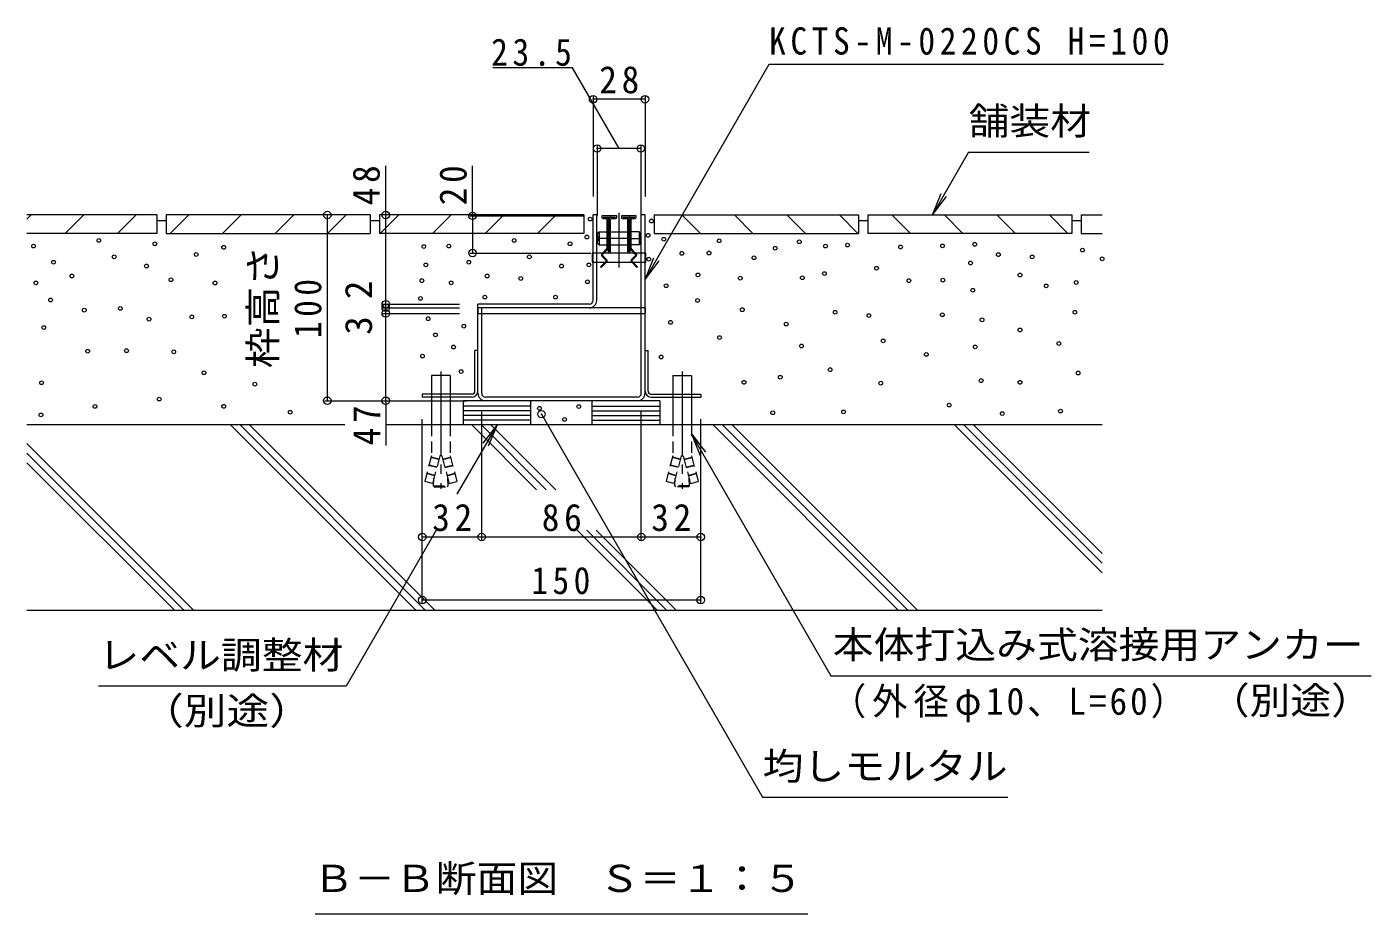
# Model space of a CAD drawing. Units: millimetres at full size, sheet at 1:5; some dimension numbers follow another scale. Extents: x -1355 to 1942, y -1375 to 1322.
# Drawn here: x 479 to 1203, y -617 to -140 of the extents above; entities that cross this region are included whole.
import ezdxf
from ezdxf.enums import TextEntityAlignment as Align

# ---------------------------------------------------------------- set-up
doc = ezdxf.new("R2010")
doc.units = ezdxf.units.MM
doc.header["$LTSCALE"] = 5
doc.header["$PDMODE"] = 32
doc.header["$PDSIZE"] = 4
doc.linetypes.add('CHAIN2', pattern=[12, 9, -1, 1, -1])
doc.linetypes.add('DASHED1', pattern=[1.8, 1.2, -0.6])
for name, color, linetype, lineweight in [('E-0', 7, 'DASHED1', 18), ('E-2', 3, 'Continuous', 18), ('E-3', 4, 'Continuous', 18), ('E-4', 7, 'Continuous', 18), ('E-5', 7, 'Continuous', 18), ('E-7', 134, 'DASHED1', 9), ('E-9', 2, 'Continuous', 18), ('E-B', 1, 'Continuous', 9), ('E-E', 7, 'Continuous', 18)]:
    doc.layers.add(name, color=color, linetype=linetype, lineweight=lineweight)
doc.styles.add('ＭＳ ゴシック', font='')
doc.styles.get('ＭＳ ゴシック').set_extended_font_data('MS Gothic')

msp = doc.modelspace()

# ---------------------------------------------------------------- linework, layer by layer
at = {"layer": 'E-0', "linetype": 'CHAIN2'}
for p, q in [((702.301, -325.073), (702.301, -388.269)), ((832.309, -325.073), (832.309, -388.269))]:
    msp.add_line(p, q, dxfattribs=at)
at = {"layer": 'E-0', "linetype": 'Continuous'}
for p, q in [((707.297, -327.176), (697.297, -327.176)), ((697.297, -327.176), (697.298, -337.176)), ((707.297, -327.176), (707.298, -337.176)), ((827.314, -327.176), (827.313, -337.176)), ((827.314, -327.176), (837.314, -327.176)), ((837.314, -327.176), (837.313, -337.176)), ((697.298, -338.776), (697.3, -353.776)), ((707.298, -338.776), (707.3, -353.776)), ((827.313, -338.776), (827.311, -353.776)), ((837.313, -338.776), (837.311, -353.776))]:
    msp.add_line(p, q, dxfattribs=at)
at = {"layer": 'E-0'}
for p, q in [((697.305, -337.176), (697.305, -338.776)), ((707.305, -337.176), (707.305, -338.776)), ((827.313, -337.176), (827.313, -338.776)), ((837.313, -337.176), (837.313, -338.776)), ((697.3, -353.776), (697.301, -370.381)), ((707.3, -353.776), (707.301, -370.381)), ((827.311, -353.776), (827.309, -370.381)), ((837.311, -353.776), (837.309, -370.381)), ((697.301, -370.381), (693.602, -384.186)), ((700.091, -376.814), (695.88, -375.685)), ((700.143, -376.621), (695.932, -375.492)), ((701.256, -372.467), (697.045, -371.339)), ((701.307, -372.274), (697.096, -371.146)), ((701.815, -370.381), (697.813, -385.314)), ((702.788, -370.381), (701.815, -370.381)), ((702.788, -370.381), (706.79, -385.314)), ((703.295, -372.274), (707.506, -371.146)), ((703.347, -372.467), (707.558, -371.339)), ((704.46, -376.621), (708.671, -375.492)), ((704.512, -376.814), (708.723, -375.685)), ((707.301, -370.381), (711, -384.186)), ((827.309, -370.381), (823.61, -384.186)), ((830.099, -376.814), (825.888, -375.685)), ((830.15, -376.621), (825.939, -375.492)), ((831.263, -372.467), (827.052, -371.339)), ((831.315, -372.274), (827.104, -371.146)), ((831.822, -370.381), (827.821, -385.314)), ((831.822, -370.381), (832.796, -370.381)), ((832.796, -370.381), (836.797, -385.314)), ((833.303, -372.274), (837.514, -371.146)), ((833.355, -372.467), (837.566, -371.339)), ((834.468, -376.621), (838.679, -375.492)), ((834.52, -376.814), (838.731, -375.685)), ((837.309, -370.381), (841.008, -384.186)), ((698.926, -381.16), (694.715, -380.032)), ((698.978, -380.967), (694.767, -379.839)), ((698.301, -386.676), (698.6, -382.4)), ((705.625, -380.967), (709.836, -379.839)), ((705.677, -381.16), (709.888, -380.032)), ((706.301, -386.676), (706.002, -382.4)), ((828.934, -381.16), (824.723, -380.032)), ((828.986, -380.967), (824.775, -379.839)), ((828.309, -386.676), (828.608, -382.4)), ((835.633, -380.967), (839.843, -379.839)), ((835.684, -381.16), (839.895, -380.032)), ((836.309, -386.676), (836.01, -382.4)), ((697.813, -385.314), (693.602, -384.186)), ((698.301, -386.676), (706.301, -386.676)), ((698.301, -386.676), (698.801, -387.176)), ((698.801, -387.176), (705.801, -387.176)), ((706.301, -386.676), (705.801, -387.176)), ((706.79, -385.314), (711, -384.186)), ((827.821, -385.314), (823.61, -384.186)), ((828.309, -386.676), (828.809, -387.176)), ((836.309, -386.676), (828.309, -386.676)), ((836.797, -385.314), (841.008, -384.186))]:
    msp.add_line(p, q, dxfattribs=at)
at = {"layer": 'E-0', "color": 2, "linetype": 'Continuous'}
for p, q in [((714.309, -340.776), (714.309, -353.776)), ((750.834, -340.776), (714.309, -340.776)), ((750.834, -343.776), (714.309, -343.776)), ((750.834, -346.276), (714.309, -346.276)), ((750.834, -353.776), (750.834, -340.776)), ((783.784, -353.776), (783.784, -340.776)), ((820.309, -340.776), (783.784, -340.776)), ((783.784, -343.776), (820.309, -343.776)), ((783.784, -346.276), (820.309, -346.276)), ((820.309, -340.776), (820.309, -353.776)), ((750.834, -348.776), (714.309, -348.776)), ((750.834, -351.276), (714.309, -351.276)), ((783.784, -348.776), (820.309, -348.776)), ((783.784, -351.276), (820.309, -351.276))]:
    msp.add_line(p, q, dxfattribs=at)
at = {"layer": 'E-0'}
msp.add_lwpolyline([(836.309, -386.676), (835.809, -387.176), (828.809, -387.176)], dxfattribs=at)
at = {"layer": 'E-2'}
for p, q in [((789.059, -241.376), (789.059, -242.176)), ((796.959, -241.276), (789.159, -241.276)), ((789.559, -242.676), (791.859, -242.676)), ((789.759, -241.976), (796.359, -241.976)), ((792.359, -241.976), (792.359, -260.576)), ((793.059, -241.976), (793.059, -260.576)), ((793.759, -260.576), (793.759, -243.176)), ((794.259, -242.676), (796.559, -242.676)), ((797.059, -242.176), (797.059, -241.376)), ((799.559, -241.376), (799.559, -242.176)), ((807.459, -241.276), (799.659, -241.276)), ((800.059, -242.676), (802.359, -242.676)), ((800.259, -241.976), (806.859, -241.976)), ((802.859, -241.976), (802.859, -260.576)), ((803.559, -241.976), (803.559, -260.576)), ((804.259, -260.576), (804.259, -243.176)), ((804.759, -242.676), (807.059, -242.676)), ((807.559, -242.176), (807.559, -241.376)), ((786.559, -251.026), (787.559, -249.84)), ((786.559, -255.726), (786.559, -251.026)), ((787.559, -249.84), (787.559, -256.912)), ((787.559, -249.84), (791.859, -249.84)), ((792.359, -253.376), (787.559, -253.376)), ((793.759, -249.84), (802.859, -249.84)), ((802.859, -253.376), (793.759, -253.376)), ((809.059, -249.84), (804.759, -249.84)), ((804.759, -253.376), (809.059, -253.376)), ((809.059, -249.84), (809.059, -256.912)), ((810.059, -251.026), (809.059, -249.84)), ((810.059, -255.726), (810.059, -251.026)), ((786.559, -255.726), (787.559, -256.912)), ((787.559, -256.912), (791.859, -256.912)), ((793.759, -256.912), (802.859, -256.912)), ((809.059, -256.912), (804.759, -256.912)), ((810.059, -255.726), (809.059, -256.912))]:
    msp.add_line(p, q, dxfattribs=at)
at = {"layer": 'E-2', "color": 4}
for p, q in [((791.859, -243.276), (792.359, -243.276)), ((791.859, -258.708), (791.859, -243.276)), ((792.359, -258.605), (792.359, -243.276)), ((804.759, -243.276), (804.259, -243.276)), ((804.259, -258.605), (804.259, -243.276)), ((804.759, -258.708), (804.759, -243.276)), ((791.786, -258.885), (789.395, -261.276)), ((792.066, -259.312), (790.102, -261.276)), ((804.552, -259.312), (806.516, -261.276)), ((804.832, -258.885), (807.223, -261.276)), ((790.795, -266.276), (788.31, -268.76)), ((791.502, -266.276), (788.664, -269.114)), ((805.116, -266.276), (807.954, -269.114)), ((805.823, -266.276), (808.308, -268.76)), ((788.664, -269.114), (788.31, -268.76)), ((807.954, -269.114), (808.308, -268.76))]:
    msp.add_line(p, q, dxfattribs=at)
at = {"layer": 'E-2', "color": 4, "linetype": 'CHAIN2'}
msp.add_line((798.309, -269.001), (798.309, -239.567), dxfattribs=at)
at = {"layer": 'E-2', "color": 4, "linetype": 'DASHED1'}
for p, q in [((789.395, -261.276), (789.102, -261.569)), ((789.795, -263.676), (789.102, -262.983)), ((790.102, -261.276), (789.455, -261.922)), ((790.502, -263.676), (789.455, -262.63)), ((791.418, -265.299), (789.795, -263.676)), ((791.595, -264.769), (790.502, -263.676)), ((791.418, -265.653), (790.795, -266.276)), ((791.595, -266.183), (791.502, -266.276)), ((805.023, -264.769), (807.163, -262.63)), ((805.023, -266.183), (805.116, -266.276)), ((805.2, -265.299), (807.516, -262.983)), ((805.2, -265.653), (805.823, -266.276)), ((806.516, -261.276), (807.163, -261.922)), ((807.223, -261.276), (807.516, -261.569))]:
    msp.add_line(p, q, dxfattribs=at)
at = {"layer": 'E-2'}
for centre, radius, start, end in [((789.159, -241.376), 0.1, 90, 180), ((789.559, -242.176), 0.5, 180, 270), ((791.859, -243.176), 0.5, 0, 90), ((793.759, -242.676), 0.7, 89.99998, 180), ((794.259, -243.176), 0.5, 90, 180), ((796.559, -242.176), 0.5, 270, 0), ((796.959, -241.376), 0.1, 0, 90), ((799.659, -241.376), 0.1, 90, 180), ((800.059, -242.176), 0.5, 180, 270), ((802.359, -243.176), 0.5, 0, 90), ((804.259, -242.676), 0.7, 89.99998, 180), ((804.759, -243.176), 0.5, 90, 180), ((807.059, -242.176), 0.5, 270, 0), ((807.459, -241.376), 0.1, 0, 90), ((789.945, -250.973), 3.386, 180.89706, 225.20555), ((789.945, -255.779), 3.386, 134.79445, 179.10294), ((806.673, -250.973), 3.386, 314.79445, 359.10294), ((806.673, -255.779), 3.386, 0.89706, 45.20555), ((793.059, -260.576), 0.7, 179.99998, 0), ((803.559, -260.576), 0.7, 179.99998, 0)]:
    msp.add_arc(centre, radius, start, end, dxfattribs=at)
at = {"layer": 'E-2', "color": 4}
for centre, radius, start, end in [((791.609, -258.708), 0.25, 315, 0), ((791.359, -258.605), 1, 315, 0), ((805.259, -258.605), 1, 180, 225), ((805.009, -258.708), 0.25, 180, 225)]:
    msp.add_arc(centre, radius, start, end, dxfattribs=at)
at = {"layer": 'E-2', "color": 4, "linetype": 'DASHED1'}
for centre, radius, start, end in [((789.809, -262.276), 1, 135, 225), ((789.809, -262.276), 0.5, 135, 225), ((791.241, -265.476), 0.25, 315, 45), ((790.888, -265.476), 1, 315, 45), ((805.73, -265.476), 1, 135, 225), ((805.377, -265.476), 0.25, 135, 225), ((806.809, -262.276), 0.5, 315, 45), ((806.809, -262.276), 1, 315, 45)]:
    msp.add_arc(centre, radius, start, end, dxfattribs=at)
at = {"layer": 'E-3'}
for p, q in [((786.309, -240.776), (784.309, -240.776)), ((784.309, -286.776), (784.309, -240.776)), ((786.309, -286.776), (786.309, -240.776)), ((812.309, -240.776), (810.309, -240.776)), ((810.309, -336.776), (810.309, -240.776)), ((812.309, -336.776), (812.309, -240.776)), ((722.309, -336.776), (722.309, -288.776)), ((782.309, -288.776), (722.309, -288.776)), ((782.309, -290.776), (722.309, -290.776)), ((724.309, -336.776), (724.309, -290.776)), ((808.309, -338.776), (726.309, -338.776)), ((808.309, -340.776), (726.309, -340.776))]:
    msp.add_line(p, q, dxfattribs=at)
for centre, radius, start, end in [((782.309, -286.776), 4, 270, 0), ((782.309, -286.776), 2, 270, 0), ((726.309, -336.776), 4, 180, 270), ((726.309, -336.776), 2, 180, 270), ((808.309, -336.776), 4, 270, 0), ((808.309, -336.776), 2, 270, 0)]:
    msp.add_arc(centre, radius, start, end, dxfattribs=at)
at = {"layer": 'E-4'}
for p, q in [((784.309, -177.008), (784.309, -230.776)), ((812.309, -178.508), (784.309, -178.508)), ((812.309, -177.008), (812.309, -230.776)), ((786.559, -203.525), (786.559, -241.026)), ((810.059, -205.025), (786.559, -205.025)), ((810.059, -203.525), (810.059, -241.026)), ((672.63, -240.776), (672.63, -214.295)), ((719.404, -241.276), (719.404, -214.295)), ((641.148, -240.776), (641.148, -340.776)), ((672.63, -288.776), (672.63, -240.776)), ((717.904, -241.276), (779.159, -241.276)), ((719.404, -241.276), (719.404, -261.276)), ((717.904, -261.276), (783.059, -261.276)), ((671.13, -288.776), (712.309, -288.776)), ((672.63, -290.776), (672.63, -288.776)), ((671.13, -290.776), (712.309, -290.776)), ((671.13, -293.776), (712.309, -293.776)), ((672.63, -293.776), (672.63, -290.776)), ((672.63, -340.776), (672.63, -293.776)), ((639.648, -340.776), (716.309, -340.776)), ((672.63, -340.776), (672.63, -364.815)), ((724.309, -415.645), (724.309, -346.776)), ((810.309, -415.645), (810.309, -346.776)), ((692.309, -449.6), (692.309, -350.776)), ((842.309, -449.6), (842.309, -350.776)), ((724.309, -414.145), (692.309, -414.145)), ((810.309, -414.145), (724.309, -414.145)), ((842.309, -414.145), (810.309, -414.145)), ((842.309, -448.1), (692.309, -448.1))]:
    msp.add_line(p, q, dxfattribs=at)
msp.add_lwpolyline([(798.309, -205.025), (773.237, -161.6), (730.388, -161.6)], dxfattribs=at)
for p in [(784.309, -178.508), (812.309, -178.508), (786.559, -205.025), (810.059, -205.025), (641.148, -240.776), (672.63, -240.776), (719.404, -241.276), (719.404, -261.276), (672.63, -288.776), (672.63, -290.776), (672.63, -293.776), (641.148, -340.776), (672.63, -340.776), (692.309, -414.145), (724.309, -414.145), (810.309, -414.145), (842.309, -414.145), (692.309, -448.1), (842.309, -448.1)]:
    msp.add_point(p, dxfattribs=at)
at = {"layer": 'E-5'}
for p, q in [((812.309, -275.456), (879.153, -159.678)), ((879.153, -159.678), (1091.653, -159.678)), ((986.603, -206.958), (1051.603, -206.958)), ((967.078, -240.776), (974.688, -230.859)), ((812.309, -275.456), (817.093, -263.908)), ((812.309, -275.456), (819.919, -265.539)), ((732.564, -353.776), (710.996, -391.133)), ((732.564, -353.776), (724.954, -363.693)), ((732.564, -353.776), (727.78, -365.325)), ((756.572, -348.002), (875.646, -554.243)), ((837.311, -358.635), (844.92, -368.552)), ((837.311, -358.635), (842.094, -370.184)), ((837.369, -358.776), (912.451, -488.822)), ((700.364, -409.547), (651.356, -494.432)), ((912.451, -488.822), (1203.451, -488.822)), ((651.356, -494.432), (517.856, -494.432)), ((875.646, -554.243), (1007.839, -554.243)), ((900.059, -617.141), (634.559, -617.141))]:
    msp.add_line(p, q, dxfattribs=at)
msp.add_lwpolyline([(986.603, -206.958), (967.078, -240.776), (971.862, -229.228)], dxfattribs=at)
msp.add_point((756.572, -348.002), dxfattribs=at)
at = {"layer": 'E-7'}
for p, q in [((722.309, -293.776), (724.309, -293.776)), ((812.309, -290.776), (810.309, -290.776)), ((810.309, -293.776), (812.309, -293.776)), ((812.309, -290.776), (812.309, -293.776))]:
    msp.add_line(p, q, dxfattribs=at)
at = {"layer": 'E-7', "linetype": 'Continuous'}
for p, q in [((810.309, -290.776), (724.309, -290.776)), ((724.309, -293.776), (810.309, -293.776))]:
    msp.add_line(p, q, dxfattribs=at)
at = {"layer": 'E-7'}
msp.add_lwpolyline([(724.309, -290.776), (722.309, -290.776), (722.309, -293.776)], dxfattribs=at)
at = {"layer": 'E-9'}
for p, q in [((784.309, -261.276), (783.809, -261.276)), ((810.309, -261.276), (786.309, -261.276)), ((786.309, -266.276), (810.309, -266.276)), ((812.809, -261.276), (812.309, -261.276)), ((812.309, -266.276), (812.809, -266.276)), ((812.809, -266.276), (812.809, -261.276))]:
    msp.add_line(p, q, dxfattribs=at)
at = {"layer": 'E-9', "linetype": 'DASHED1'}
for p, q in [((786.309, -261.276), (784.309, -261.276)), ((784.309, -266.276), (786.309, -266.276)), ((812.309, -261.276), (810.309, -261.276)), ((810.309, -266.276), (812.309, -266.276))]:
    msp.add_line(p, q, dxfattribs=at)
at = {"layer": 'E-9'}
msp.add_lwpolyline([(783.809, -261.276), (783.809, -266.276), (784.309, -266.276)], dxfattribs=at)
at = {"layer": 'E-B'}
for p, q in [((722.309, -313.776), (720.709, -313.776)), ((720.709, -335.576), (720.709, -313.776)), ((722.309, -335.576), (722.309, -313.776)), ((812.309, -313.776), (813.909, -313.776)), ((812.309, -335.576), (812.309, -313.776)), ((813.909, -335.576), (813.909, -313.776)), ((719.109, -337.176), (692.309, -337.176)), ((692.309, -337.176), (692.309, -338.776)), ((719.109, -338.776), (692.309, -338.776)), ((815.509, -337.176), (842.309, -337.176)), ((815.509, -338.776), (842.309, -338.776)), ((842.309, -337.176), (842.309, -338.776))]:
    msp.add_line(p, q, dxfattribs=at)
for centre, radius, start, end in [((719.109, -335.576), 3.2, 270, 0), ((719.109, -335.576), 1.6, 270, 0), ((815.509, -335.576), 3.2, 180, 270), ((815.509, -335.576), 1.6, 180, 270)]:
    msp.add_arc(centre, radius, start, end, dxfattribs=at)
at = {"layer": 'E-E', "color": 2}
for p, q in [((479.309, -243.085), (481.618, -240.776)), ((549.309, -240.776), (479.309, -240.776)), ((499.902, -250.776), (509.902, -240.776)), ((528.186, -250.776), (538.186, -240.776)), ((549.309, -240.776), (549.309, -250.776)), ((549.309, -243.776), (554.309, -243.776)), ((664.309, -240.776), (554.309, -240.776)), ((554.309, -240.776), (554.309, -250.776)), ((556.47, -250.776), (566.47, -240.776)), ((584.754, -250.776), (594.754, -240.776)), ((613.038, -250.776), (623.038, -240.776)), ((641.322, -250.776), (651.322, -240.776)), ((664.309, -240.776), (664.309, -250.776)), ((664.309, -243.776), (669.309, -243.776)), ((779.309, -240.776), (669.309, -240.776)), ((669.309, -240.776), (669.309, -250.776)), ((669.606, -250.776), (679.606, -240.776)), ((697.89, -250.776), (707.89, -240.776)), ((726.174, -250.776), (736.174, -240.776)), ((754.458, -250.776), (764.458, -240.776)), ((779.309, -240.776), (779.309, -250.776)), ((817.309, -240.776), (927.309, -240.776)), ((817.309, -240.776), (817.309, -250.776)), ((842.16, -250.776), (832.16, -240.776)), ((870.444, -250.776), (860.444, -240.776)), ((898.728, -250.776), (888.728, -240.776)), ((927.012, -250.776), (917.012, -240.776)), ((927.309, -240.776), (927.309, -250.776)), ((927.309, -243.776), (932.309, -243.776)), ((932.309, -240.776), (1042.309, -240.776)), ((932.309, -240.776), (932.309, -250.776)), ((955.296, -250.776), (945.296, -240.776)), ((983.58, -250.776), (973.58, -240.776)), ((1011.864, -250.776), (1001.864, -240.776)), ((1040.148, -250.776), (1030.148, -240.776)), ((1042.309, -240.776), (1042.309, -250.776)), ((1042.309, -243.776), (1047.309, -243.776)), ((1047.309, -240.776), (1047.309, -250.776)), ((1047.309, -240.776), (1058.559, -240.776)), ((549.309, -250.776), (479.309, -250.776)), ((554.309, -250.776), (664.309, -250.776)), ((779.309, -250.776), (669.309, -250.776)), ((817.309, -250.776), (927.309, -250.776)), ((1042.309, -250.776), (932.309, -250.776)), ((1047.309, -250.776), (1058.559, -250.776)), ((650.629, -353.776), (479.309, -353.776)), ((588.937, -353.776), (688.937, -453.776)), ((594.128, -353.776), (694.161, -453.808)), ((599.32, -353.776), (699.32, -453.776)), ((1058.559, -353.776), (672.953, -353.776)), ((718.937, -353.776), (753.914, -388.752)), ((724.128, -353.776), (759.105, -388.752)), ((729.32, -353.776), (764.296, -388.752)), ((848.937, -353.776), (948.937, -453.776)), ((854.128, -353.776), (954.128, -453.776)), ((859.32, -353.776), (959.32, -453.776)), ((978.937, -353.776), (1058.559, -433.398)), ((984.128, -353.776), (1058.559, -428.207)), ((989.32, -353.776), (1058.559, -423.016)), ((479.309, -363.765), (569.32, -453.776)), ((479.309, -368.957), (564.161, -453.808)), ((479.309, -374.148), (558.937, -453.776)), ((775.687, -410.526), (818.937, -453.776)), ((780.878, -410.526), (824.161, -453.808)), ((785.966, -410.422), (829.32, -453.776)), ((1058.559, -453.776), (479.309, -453.776))]:
    msp.add_line(p, q, dxfattribs=at)
at = {"layer": 'E-E'}
for centre in [(782.804, -242.978), (815.758, -244.046), (780.996, -252.656), (814.043, -251.764), (822.414, -253.828), (482.904, -257.525), (518.1, -254.476), (548.231, -256.285), (585.331, -258.198), (693.111, -257.803), (706.576, -257.525), (741.771, -254.476), (771.903, -256.285), (832.148, -261.452), (846.758, -261.267), (852.229, -254.645), (882.46, -258.676), (895.416, -255.221), (909.523, -257.524), (921.431, -256.99), (949.99, -258.015), (972.504, -257.417), (989.926, -256.597), (1047.933, -259.671), (493.654, -266.208), (526.317, -263.314), (543.683, -268.275), (570.558, -262.073), (694.234, -267.638), (717.326, -266.208), (749.989, -263.314), (767.354, -268.275), (782.068, -267.663), (814.398, -264.594), (871.016, -263.831), (987.672, -266.64), (1002.635, -262.131), (1020.877, -263.361), (1058.591, -264.386), (503.577, -273.65), (556.925, -275.648), (692.123, -276.125), (727.249, -273.65), (745.373, -274.991), (840.822, -273.052), (863.642, -274.81), (897.052, -274.606), (908.941, -272.351), (937.021, -269.481), (954.483, -276.147), (972.756, -275.826), (1014.306, -273.113), (484.144, -277.371), (580.669, -277.408), (707.816, -277.371), (781.287, -276.719), (823.639, -278.865), (988.844, -281.315), (1028.414, -278.949), (1044.537, -277.144), (492.055, -286.561), (691.308, -285.691), (726.021, -285.013), (764.125, -285.013), (840.612, -286.772), (510.243, -292.017), (529.643, -291.108), (545.103, -296.868), (568.141, -295.655), (585.704, -295.313), (695.528, -296.623), (864.711, -291.773), (914.728, -293.137), (932.916, -294.956), (972.475, -294.501), (993.846, -297.23), (1043.863, -293.137), (488.417, -301.415), (714.648, -300.691), (826.061, -298.594), (888.355, -299.503), (1014.307, -302.686), (699.393, -305.37), (709.156, -311.879), (852.434, -306.778), (896.54, -311.325), (940.646, -308.597), (990.208, -311.78), (1035.223, -309.961), (512.061, -314.146), (532.978, -313.843), (558.441, -314.449), (692.477, -316.76), (821.06, -317.236), (963.836, -315.872), (574.7, -325.714), (713.224, -325.1), (912, -324.057), (1045.682, -325.876), (487.205, -331.122), (602.117, -331.869), (865.62, -330.877), (885.172, -328.149), (939.282, -331.332), (993.391, -329.968), (1014.307, -330.877), (550.559, -339.912), (486.901, -348.4), (516.002, -343.853), (585.331, -343.806), (621.141, -346.977), (755.412, -344.881), (776.586, -343.916), (881.08, -347.247), (919.275, -346.792), (976.112, -343.154), (1004.759, -347.701), (1036.133, -346.337), (768.944, -350.868)]:
    msp.add_circle(centre, 1, dxfattribs=at)

# ---------------------------------------------------------------- texts
at = {"layer": 'E-4', "color": 2, "style": 'ＭＳ ゴシック', "width": 1.1}
msp.add_text('枠高さ', height=14.66, rotation=90, dxfattribs=at).set_placement((618.148, -323.276), align=Align.BOTTOM_LEFT)
at = {"layer": 'E-4', "color": 2, "style": 'ＭＳ ゴシック'}
for s, p in [('2', (669.63, -286.098)), ('3', (669.63, -305.266))]:
    msp.add_text(s, height=14.66, rotation=90, dxfattribs=at).set_placement(p, align=Align.BOTTOM_LEFT)
at = {"layer": 'E-4', "color": 2, "char_height": 14.66, "attachment_point": 7, "style": 'ＭＳ ゴシック'}
for s, insert in [('\\T1.28;\\W0.9;23.5', (729.43, -160.648)), ('\\T1.27;\\W0.95;28', (787.684, -175.508)), ('\\T1.27;\\W0.95;32', (697.684, -411.145)), ('\\T1.27;\\W0.95;86', (756.684, -411.145)), ('\\T1.27;\\W0.95;32', (815.684, -411.145)), ('\\T1.27;\\W0.9;150', (751.059, -445.1))]:
    msp.add_mtext(s, dxfattribs=dict(at, insert=insert))
at = {"layer": 'E-4', "color": 2, "char_height": 14.66, "attachment_point": 7, "rotation": 90, "style": 'ＭＳ ゴシック'}
for s, insert in [('\\T1.27;\\W0.95;48', (669.63, -235.545)), ('\\T1.27;\\W0.95;20', (716.404, -235.545)), ('\\T1.27;\\W0.9;100', (638.148, -307.026)), ('\\T1.27;\\W0.95;47', (669.63, -364.815))]:
    msp.add_mtext(s, dxfattribs=dict(at, insert=insert))
at = {"layer": 'E-5', "color": 2, "style": 'ＭＳ ゴシック'}
for s, width, p in [('舗装材', 1.1, (986.603, -201.958)), ('本体打込み式溶接用アンカー', 1.1, (913.451, -483.822)), ('レベル調整材', 1.1, (517.856, -489.432)), ('（別途）', 1.1, (1115.951, -513.822)), ('（別途）', 1.15, (540.856, -519.432)), ('均しモルタル', 1.1, (875.646, -549.243)), ('Ｂ－Ｂ断面図\u3000Ｓ＝１：５', 1.1, (633.559, -609.641))]:
    msp.add_text(s, height=14.66, dxfattribs=dict(at, width=width)).set_placement(p, align=Align.BOTTOM_LEFT)
at = {"layer": 'E-5', "color": 2, "char_height": 14.66, "attachment_point": 7, "style": 'ＭＳ ゴシック'}
for s, insert in [('\\T1.28;\\W0.9;KCTS-M-0220CS\\~H=100', (879.153, -154.678)), ('\\T1.17;\\W0.95;（外径φ10、L=60）', (912.451, -513.822))]:
    msp.add_mtext(s, dxfattribs=dict(at, insert=insert))

doc.saveas('drawing.dxf')
